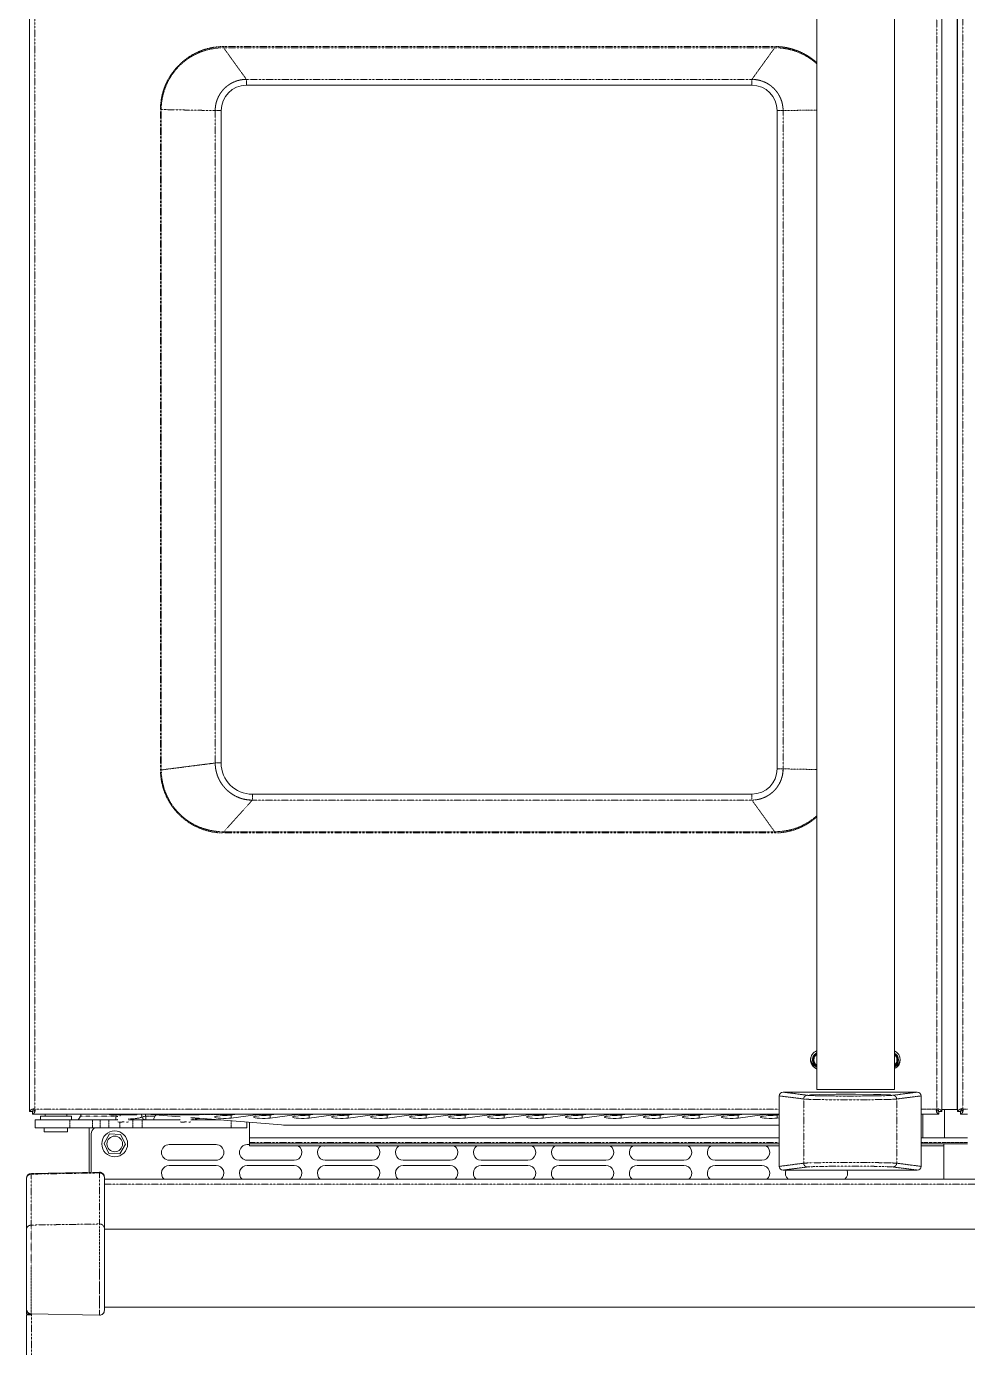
# Model space of a CAD drawing. Header units: millimetres. Extents: x 60499 to 556746, y 248297 to 497145.
# Drawn here: x 328105 to 340776, y 439149 to 456933 of the extents above; entities that cross this region are included whole.
import ezdxf

# ---------------------------------------------------------------- set-up
doc = ezdxf.new("R2010")
doc.units = ezdxf.units.MM
doc.linetypes.add('PHANTOM', pattern=[20, 10, -2, 2, -2, 2, -2])

msp = doc.modelspace()

# ---------------------------------------------------------------- linework, layer by layer
at = {"color": 7, "lineweight": 13, "ltscale": 0.03937}
for p, q in [((328148, 442329), (328148, 460409)), ((340430, 460409), (340430, 442329)), ((340637, 442354), (340637, 460410)), ((340641, 460410), (340641, 442329)), ((338744, 460050), (338744, 442623)), ((339793, 460050), (339793, 442623)), ((331067, 456140), (337872, 456140)), ((330727, 447018), (330727, 455800)), ((338212, 455800), (338212, 446939)), ((337872, 446599), (331147, 446599)), ((338241, 442537), (338241, 441588)), ((340099, 442588), (338292, 442588)), ((338744, 442623), (339793, 442623)), ((340149, 442537), (340149, 441588)), ((338241, 442289), (328188, 442289)), ((330320, 442245), (331541, 442147)), ((338241, 442143), (331646, 442143)), ((329665, 442108), (330861, 442108)), ((331107, 441971), (338241, 441971)), ((331107, 441891), (338241, 441891)), ((338241, 441864), (331107, 441864)), ((328106, 440736), (328106, 441422)), ((329088, 441509), (328171, 441493)), ((329156, 441438), (329156, 440751)), ((329156, 441416), (351832, 441416)), ((340099, 441538), (338292, 441538)), ((328106, 440736), (328106, 439667)), ((329156, 439651), (329156, 440751)), ((351832, 440745), (329156, 440745)), ((351832, 439695), (329156, 439695)), ((328105, 423046), (328105, 439591)), ((328171, 439601), (329088, 439585))]:
    msp.add_line(p, q, dxfattribs=at)
at = {"color": 7, "linetype": 'PHANTOM', "lineweight": 13, "ltscale": 0.03937}
for p, q in [((328217, 460381), (328217, 442357)), ((340361, 442357), (340361, 460381)), ((340710, 442358), (340710, 460381)), ((330761, 456663), (338178, 456663)), ((330761, 456645), (338178, 456645)), ((331067, 456220), (337872, 456220)), ((331067, 456219), (337872, 456219)), ((329910, 446925), (329910, 455814)), ((330647, 455800), (329920, 455814)), ((329920, 446925), (329920, 455814)), ((330647, 447018), (330647, 455800)), ((330647, 447018), (330647, 455800)), ((338291, 455800), (338291, 446939)), ((338292, 455800), (338292, 446939)), ((330647, 447018), (329920, 446925)), ((337872, 446519), (331147, 446519)), ((337872, 446519), (331147, 446519)), ((338178, 446093), (330763, 446093)), ((338178, 446076), (330763, 446076)), ((338569, 442495), (338569, 441631)), ((339821, 442495), (339821, 441631)), ((338241, 442357), (328217, 442357)), ((338241, 441911), (331107, 441911)), ((338241, 441864), (331107, 441864)), ((329088, 441500), (328171, 441484)), ((328171, 440798), (328171, 441484)), ((329088, 441500), (329088, 440813)), ((329156, 441347), (351832, 441347)), ((328171, 440798), (329088, 440813)), ((328174, 423046), (328174, 439591))]:
    msp.add_line(p, q, dxfattribs=at)
at = {"color": 7, "linetype": 'PHANTOM', "lineweight": 13, "ltscale": 0.000532796}
for p, q in [((330761, 456645), (330761, 456663)), ((338178, 456645), (338178, 456663))]:
    msp.add_line(p, q, dxfattribs=at)
at = {"color": 7, "linetype": 'PHANTOM', "lineweight": 13, "ltscale": 0.015596}
for p, q in [((331067, 456220), (330761, 456645)), ((337872, 456220), (338178, 456645)), ((337872, 446519), (338178, 446093))]:
    msp.add_line(p, q, dxfattribs=at)
at = {"color": 7, "linetype": 'PHANTOM', "lineweight": 13, "ltscale": 5.58688e-06}
for p, q in [((331067, 456219), (331067, 456220)), ((337872, 456219), (337872, 456220)), ((331147, 446519), (331147, 446519)), ((337872, 446519), (337872, 446519))]:
    msp.add_line(p, q, dxfattribs=at)
at = {"color": 7, "linetype": 'PHANTOM', "lineweight": 13, "ltscale": 0.002375}
for p, q in [((331067, 456140), (331067, 456219)), ((337872, 456140), (337872, 456219)), ((330727, 455800), (330647, 455800)), ((338212, 455800), (338291, 455800)), ((330727, 447018), (330647, 447018)), ((338212, 446939), (338291, 446939)), ((331147, 446599), (331147, 446519)), ((337872, 446599), (337872, 446519))]:
    msp.add_line(p, q, dxfattribs=at)
at = {"color": 7, "linetype": 'PHANTOM', "lineweight": 13, "ltscale": 0.013459}
for p, q in [((338292, 455800), (338744, 455808)), ((338292, 446939), (338744, 446930))]:
    msp.add_line(p, q, dxfattribs=at)
at = {"color": 7, "linetype": 'PHANTOM', "lineweight": 13, "ltscale": 3.36414e-06}
for p, q in [((330647, 455800), (330647, 455800)), ((338291, 455800), (338292, 455800)), ((330647, 447018), (330647, 447018)), ((338291, 446939), (338292, 446939))]:
    msp.add_line(p, q, dxfattribs=at)
at = {"color": 7, "linetype": 'PHANTOM', "lineweight": 13, "ltscale": 0.017059}
msp.add_line((331147, 446519), (330763, 446093), dxfattribs=at)
at = {"color": 7, "linetype": 'PHANTOM', "lineweight": 13, "ltscale": 0.000532766}
msp.add_line((330763, 446093), (330763, 446076), dxfattribs=at)
at = {"color": 7, "linetype": 'PHANTOM', "lineweight": 13, "ltscale": 0.000532736}
msp.add_line((338178, 446093), (338178, 446076), dxfattribs=at)
at = {"color": 7, "linetype": 'PHANTOM', "lineweight": 13, "ltscale": 0.009859}
for p, q in [((338241, 442537), (338569, 442495)), ((338241, 441588), (338569, 441631))]:
    msp.add_line(p, q, dxfattribs=at)
at = {"color": 7, "linetype": 'PHANTOM', "lineweight": 13, "ltscale": 0.009823}
for p, q in [((338292, 442588), (338619, 442545)), ((340099, 442588), (339771, 442545)), ((338292, 441538), (338619, 441580)), ((340099, 441538), (339771, 441580))]:
    msp.add_line(p, q, dxfattribs=at)
at = {"color": 7, "linetype": 'PHANTOM', "lineweight": 13, "ltscale": 0.00986}
for p, q in [((340149, 442537), (339821, 442495)), ((340149, 441588), (339821, 441631))]:
    msp.add_line(p, q, dxfattribs=at)
at = {"color": 7, "lineweight": 13, "ltscale": 0.0012}
for p, q in [((328188, 442329), (328148, 442329)), ((328188, 442289), (328188, 442329)), ((340390, 442289), (340390, 442329)), ((340390, 442329), (340430, 442329)), ((340682, 442329), (340641, 442329)), ((340682, 442289), (340682, 442329))]:
    msp.add_line(p, q, dxfattribs=at)
at = {"color": 7, "linetype": 'PHANTOM', "lineweight": 13, "ltscale": 0.000469058}
for p, q in [((328217, 442357), (328217, 442342)), ((340710, 442358), (340710, 442342))]:
    msp.add_line(p, q, dxfattribs=at)
at = {"color": 7, "lineweight": 13, "ltscale": 0.000728097}
for p, q in [((328356, 442289), (328356, 442264)), ((328650, 442289), (328650, 442264))]:
    msp.add_line(p, q, dxfattribs=at)
at = {"color": 7, "lineweight": 13, "ltscale": 0.011775}
msp.add_line((329224, 442289), (328828, 442289), dxfattribs=at)
at = {"color": 7, "lineweight": 13, "ltscale": 1.02126e-06}
msp.add_line((328828, 442289), (328828, 442289), dxfattribs=at)
at = {"color": 7, "lineweight": 13, "ltscale": 0.000810429}
msp.add_line((328842, 442289), (328833, 442263), dxfattribs=at)
at = {"color": 7, "lineweight": 13, "ltscale": 0.000211821}
for p, q in [((329224, 442289), (329224, 442281)), ((329591, 442289), (329591, 442281)), ((330064, 442289), (330064, 442281)), ((330431, 442289), (330431, 442281))]:
    msp.add_line(p, q, dxfattribs=at)
at = {"color": 7, "lineweight": 13, "ltscale": 0.005425}
msp.add_line((329773, 442289), (329591, 442289), dxfattribs=at)
at = {"color": 7, "lineweight": 13, "ltscale": 0.000194175}
msp.add_line((329773, 442289), (329780, 442288), dxfattribs=at)
at = {"color": 7, "lineweight": 13, "ltscale": 0.0118}
msp.add_line((329780, 442288), (330175, 442257), dxfattribs=at)
at = {"color": 7, "linetype": 'PHANTOM', "lineweight": 13, "ltscale": 0.008456}
msp.add_line((330064, 442288), (329780, 442288), dxfattribs=at)
at = {"color": 7, "linetype": 'PHANTOM', "lineweight": 13, "ltscale": 0.01246}
msp.add_line((330849, 442288), (330431, 442288), dxfattribs=at)
at = {"color": 7, "lineweight": 13, "ltscale": 0.005154}
for p, q in [((330678, 442264), (330849, 442288)), ((331374, 442288), (331203, 442264)), ((331899, 442288), (331728, 442264)), ((332424, 442288), (332252, 442264)), ((332949, 442288), (332777, 442264)), ((333474, 442288), (333302, 442264)), ((333999, 442288), (333827, 442264)), ((334524, 442288), (334352, 442264)), ((335048, 442288), (334877, 442264)), ((335573, 442288), (335402, 442264)), ((336098, 442288), (335927, 442264)), ((336623, 442288), (336452, 442264)), ((337148, 442288), (336976, 442264)), ((337673, 442288), (337501, 442264)), ((338198, 442288), (338026, 442264))]:
    msp.add_line(p, q, dxfattribs=at)
at = {"color": 7, "lineweight": 13, "ltscale": 0.002162}
for p, q in [((330935, 442289), (330863, 442279)), ((331388, 442279), (331460, 442289)), ((331913, 442279), (331985, 442289)), ((332438, 442279), (332510, 442289)), ((332963, 442279), (333035, 442289)), ((333488, 442279), (333559, 442289)), ((334012, 442279), (334084, 442289)), ((334537, 442279), (334609, 442289)), ((335062, 442279), (335134, 442289)), ((335587, 442279), (335659, 442289)), ((336112, 442279), (336184, 442289)), ((336637, 442279), (336709, 442289)), ((337162, 442279), (337234, 442289)), ((337687, 442279), (337759, 442289))]:
    msp.add_line(p, q, dxfattribs=at)
at = {"color": 7, "lineweight": 13, "ltscale": 0.010723}
for p, q in [((331220, 442288), (330863, 442239)), ((331388, 442239), (331745, 442288)), ((331913, 442239), (332270, 442288)), ((332438, 442239), (332795, 442288)), ((332963, 442239), (333319, 442288)), ((333488, 442239), (333844, 442288)), ((334012, 442239), (334369, 442288)), ((334537, 442239), (334894, 442288)), ((335062, 442239), (335419, 442288)), ((335587, 442239), (335944, 442288)), ((336112, 442239), (336469, 442288)), ((336637, 442239), (336994, 442288)), ((337162, 442239), (337519, 442288)), ((337687, 442239), (338043, 442288))]:
    msp.add_line(p, q, dxfattribs=at)
at = {"color": 7, "linetype": 'PHANTOM', "lineweight": 13, "ltscale": 0.004594}
for p, q in [((331374, 442288), (331220, 442288)), ((331899, 442288), (331745, 442288)), ((332424, 442288), (332270, 442288)), ((332949, 442288), (332795, 442288)), ((333474, 442288), (333319, 442288)), ((333999, 442288), (333844, 442288)), ((334524, 442288), (334369, 442288)), ((335048, 442288), (334894, 442288)), ((335573, 442288), (335419, 442288)), ((336098, 442288), (335944, 442288)), ((336623, 442288), (336469, 442288)), ((337148, 442288), (336994, 442288)), ((337673, 442288), (337519, 442288)), ((338198, 442288), (338043, 442288))]:
    msp.add_line(p, q, dxfattribs=at)
at = {"color": 7, "linetype": 'PHANTOM', "lineweight": 13, "ltscale": 0.006302}
msp.add_line((340361, 442357), (340149, 442357), dxfattribs=at)
at = {"color": 7, "lineweight": 13, "ltscale": 0.007152}
msp.add_line((340390, 442289), (340149, 442289), dxfattribs=at)
at = {"color": 7, "lineweight": 13, "ltscale": 0.00945}
msp.add_line((340173, 441971), (340173, 442289), dxfattribs=at)
at = {"color": 7, "linetype": 'PHANTOM', "lineweight": 13, "ltscale": 0.000469088}
msp.add_line((340361, 442357), (340361, 442342), dxfattribs=at)
at = {"color": 7, "lineweight": 13, "ltscale": 0.006168}
msp.add_line((340637, 442354), (340430, 442354), dxfattribs=at)
at = {"color": 7, "lineweight": 13, "ltscale": 0.011388}
msp.add_line((340467, 441971), (340467, 442354), dxfattribs=at)
at = {"color": 7, "lineweight": 13, "ltscale": 0.000124984}
msp.add_line((340637, 442354), (340641, 442354), dxfattribs=at)
at = {"color": 7, "lineweight": 13, "ltscale": 0.002793}
msp.add_line((340682, 442289), (340776, 442289), dxfattribs=at)
at = {"color": 7, "linetype": 'PHANTOM', "lineweight": 13, "ltscale": 0.001943}
msp.add_line((340710, 442358), (340776, 442358), dxfattribs=at)
at = {"color": 7, "lineweight": 13, "ltscale": 0.013875}
for p, q in [((328690, 442213), (328224, 442213)), ((328690, 442108), (328224, 442108))]:
    msp.add_line(p, q, dxfattribs=at)
at = {"color": 7, "lineweight": 13, "ltscale": 0.003125}
msp.add_line((328224, 442108), (328224, 442213), dxfattribs=at)
at = {"color": 7, "lineweight": 13, "ltscale": 0.00625}
for p, q in [((328503, 442264), (328293, 442264)), ((328713, 442264), (328503, 442264)), ((331071, 442108), (330861, 442108))]:
    msp.add_line(p, q, dxfattribs=at)
at = {"color": 7, "lineweight": 13, "ltscale": 0.001525}
for p, q in [((328293, 442213), (328293, 442264)), ((328713, 442213), (328713, 442264))]:
    msp.add_line(p, q, dxfattribs=at)
at = {"color": 7, "lineweight": 13, "ltscale": 0.004375}
for p, q in [((328356, 442264), (328503, 442264)), ((328503, 442264), (328650, 442264))]:
    msp.add_line(p, q, dxfattribs=at)
at = {"color": 7, "lineweight": 13, "ltscale": 0.009049}
for p, q in [((328690, 442213), (328994, 442213)), ((328690, 442108), (328994, 442108))]:
    msp.add_line(p, q, dxfattribs=at)
at = {"color": 7, "linetype": 'PHANTOM', "lineweight": 13, "ltscale": 0.003125}
for p, q in [((328690, 442213), (328690, 442108)), ((328994, 442213), (328994, 442108)), ((329100, 442213), (329100, 442108)), ((329217, 442213), (329217, 442108)), ((329536, 442213), (329536, 442108)), ((329665, 442213), (329665, 442108))]:
    msp.add_line(p, q, dxfattribs=at)
at = {"color": 7, "linetype": 'PHANTOM', "lineweight": 13, "ltscale": 0.01423}
msp.add_line((328833, 442263), (329311, 442263), dxfattribs=at)
at = {"color": 7, "lineweight": 13, "ltscale": 0.003162}
for p, q in [((329100, 442213), (328994, 442213)), ((329100, 442108), (328994, 442108))]:
    msp.add_line(p, q, dxfattribs=at)
at = {"color": 7, "lineweight": 13, "ltscale": 0.003466}
for p, q in [((329100, 442213), (329217, 442213)), ((329100, 442108), (329217, 442108))]:
    msp.add_line(p, q, dxfattribs=at)
at = {"color": 7, "lineweight": 13, "ltscale": 0.003514}
msp.add_line((329335, 442213), (329217, 442213), dxfattribs=at)
at = {"color": 7, "lineweight": 13, "ltscale": 0.005462}
for p, q in [((329407, 442281), (329224, 442281)), ((329591, 442281), (329407, 442281)), ((330431, 442281), (330247, 442281))]:
    msp.add_line(p, q, dxfattribs=at)
at = {"color": 7, "linetype": 'PHANTOM', "lineweight": 13, "ltscale": 0.0015}
for p, q in [((329311, 442263), (329311, 442213)), ((329712, 442213), (329712, 442263))]:
    msp.add_line(p, q, dxfattribs=at)
at = {"color": 7, "lineweight": 13, "ltscale": 0.000960853}
for p, q in [((329394, 442184), (329361, 442184)), ((330233, 442184), (330201, 442184))]:
    msp.add_line(p, q, dxfattribs=at)
at = {"color": 7, "linetype": 'PHANTOM', "lineweight": 13, "ltscale": 0.002263}
msp.add_line((329363, 442184), (329363, 442108), dxfattribs=at)
at = {"color": 7, "lineweight": 13, "ltscale": 0.000412627}
for p, q in [((329394, 442188), (329407, 442188)), ((330261, 442188), (330247, 442188))]:
    msp.add_line(p, q, dxfattribs=at)
at = {"color": 7, "lineweight": 13, "ltscale": 0.000412626}
for p, q in [((329407, 442188), (329394, 442188)), ((329421, 442188), (329407, 442188))]:
    msp.add_line(p, q, dxfattribs=at)
at = {"color": 7, "lineweight": 13, "ltscale": 0.000142375}
for p, q in [((329394, 442184), (329394, 442188)), ((330233, 442184), (330233, 442188))]:
    msp.add_line(p, q, dxfattribs=at)
at = {"color": 7, "lineweight": 13, "ltscale": 0.001678}
msp.add_line((329480, 442213), (329536, 442213), dxfattribs=at)
at = {"color": 7, "lineweight": 13, "ltscale": 0.003832}
for p, q in [((329665, 442213), (329536, 442213)), ((329665, 442108), (329536, 442108))]:
    msp.add_line(p, q, dxfattribs=at)
at = {"color": 7, "lineweight": 13, "ltscale": 0.015178}
msp.add_line((329665, 442213), (330175, 442213), dxfattribs=at)
at = {"color": 7, "linetype": 'PHANTOM', "lineweight": 13, "ltscale": 0.003718}
msp.add_line((329712, 442263), (329837, 442263), dxfattribs=at)
at = {"color": 7, "lineweight": 13, "ltscale": 0.005463}
msp.add_line((330247, 442281), (330064, 442281), dxfattribs=at)
at = {"color": 7, "lineweight": 13, "ltscale": 0.000412657}
msp.add_line((330247, 442188), (330233, 442188), dxfattribs=at)
at = {"color": 7, "lineweight": 13, "ltscale": 0.000412656}
msp.add_line((330233, 442188), (330247, 442188), dxfattribs=at)
at = {"color": 7, "lineweight": 13, "ltscale": 0.01198}
msp.add_line((330320, 442213), (330722, 442213), dxfattribs=at)
at = {"color": 7, "linetype": 'PHANTOM', "lineweight": 13, "ltscale": 0.000406881}
msp.add_line((330552, 442213), (330552, 442226), dxfattribs=at)
at = {"color": 7, "linetype": 'PHANTOM', "lineweight": 13, "ltscale": 0.002793}
msp.add_line((330861, 442201), (330861, 442108), dxfattribs=at)
at = {"color": 7, "linetype": 'PHANTOM', "lineweight": 13, "ltscale": 0.001188}
for p, q in [((330863, 442239), (330863, 442279)), ((331388, 442239), (331388, 442279)), ((331913, 442239), (331913, 442279)), ((332438, 442239), (332438, 442279)), ((332963, 442239), (332963, 442279)), ((333488, 442239), (333488, 442279)), ((334012, 442239), (334012, 442279)), ((334537, 442239), (334537, 442279)), ((335062, 442239), (335062, 442279)), ((335587, 442239), (335587, 442279)), ((336112, 442239), (336112, 442279)), ((336637, 442239), (336637, 442279)), ((337162, 442239), (337162, 442279)), ((337687, 442239), (337687, 442279)), ((338212, 442239), (338212, 442279))]:
    msp.add_line(p, q, dxfattribs=at)
at = {"color": 7, "lineweight": 13, "ltscale": 0.00229}
msp.add_line((331071, 442185), (331071, 442108), dxfattribs=at)
at = {"color": 7, "lineweight": 13, "ltscale": 0.006266}
msp.add_line((331107, 442182), (331107, 441971), dxfattribs=at)
at = {"color": 7, "lineweight": 13, "ltscale": 0.000883775}
for p, q in [((338212, 442279), (338241, 442283)), ((338212, 442239), (338241, 442243))]:
    msp.add_line(p, q, dxfattribs=at)
at = {"color": 7, "lineweight": 13, "ltscale": 0.0016}
for p, q in [((328345, 442054), (328345, 442108)), ((328660, 442054), (328660, 442108))]:
    msp.add_line(p, q, dxfattribs=at)
at = {"color": 7, "lineweight": 13, "ltscale": 0.004688}
msp.add_line((328503, 442054), (328345, 442054), dxfattribs=at)
at = {"color": 7, "lineweight": 13, "ltscale": 0.004687}
msp.add_line((328660, 442054), (328503, 442054), dxfattribs=at)
at = {"color": 7, "lineweight": 13, "ltscale": 0.017892}
msp.add_line((328952, 441507), (328952, 442108), dxfattribs=at)
at = {"color": 7, "lineweight": 13, "ltscale": 0.015409}
msp.add_line((328979, 441507), (328979, 442025), dxfattribs=at)
at = {"color": 7, "linetype": 'PHANTOM', "lineweight": 13, "ltscale": 0.000132794}
msp.add_line((329015, 442103), (329015, 442108), dxfattribs=at)
at = {"color": 7, "lineweight": 13, "ltscale": 0.004405}
for p, q in [((329225, 442025), (329152, 441896)), ((329373, 442019), (329225, 442025)), ((329437, 441886), (329373, 442019)), ((329152, 441896), (329216, 441763)), ((329216, 441763), (329364, 441758)), ((329364, 441758), (329437, 441886))]:
    msp.add_line(p, q, dxfattribs=at)
at = {"color": 7, "lineweight": 13, "ltscale": 0.004336}
msp.add_line((329363, 442108), (329217, 442108), dxfattribs=at)
at = {"color": 7, "lineweight": 13, "ltscale": 0.005168}
msp.add_line((329363, 442108), (329536, 442108), dxfattribs=at)
at = {"color": 7, "lineweight": 13, "ltscale": 0.001797}
msp.add_line((331107, 441911), (331107, 441971), dxfattribs=at)
at = {"color": 7, "lineweight": 13, "ltscale": 0.018637}
for p, q in [((340149, 441971), (340776, 441971)), ((340149, 441891), (340776, 441891))]:
    msp.add_line(p, q, dxfattribs=at)
at = {"color": 7, "lineweight": 13, "ltscale": 0.01875}
for p, q in [((330028, 441881), (330658, 441881)), ((330028, 441671), (330658, 441671)), ((330028, 441601), (330658, 441601)), ((331078, 441671), (331708, 441671)), ((331078, 441601), (331708, 441601)), ((332128, 441671), (332758, 441671)), ((332128, 441601), (332758, 441601)), ((333178, 441671), (333808, 441671)), ((333178, 441601), (333808, 441601)), ((334227, 441671), (334857, 441671)), ((334227, 441601), (334857, 441601)), ((335277, 441671), (335907, 441671)), ((335277, 441601), (335907, 441601)), ((336327, 441671), (336957, 441671)), ((336327, 441601), (336957, 441601)), ((337377, 441671), (338007, 441671)), ((337377, 441601), (338007, 441601))]:
    msp.add_line(p, q, dxfattribs=at)
at = {"color": 7, "lineweight": 13, "ltscale": 0.000871884}
msp.add_line((331078, 441881), (331107, 441881), dxfattribs=at)
at = {"color": 7, "lineweight": 13, "ltscale": 0.000602482}
msp.add_line((331107, 441911), (331107, 441891), dxfattribs=at)
at = {"color": 7, "lineweight": 13, "ltscale": 0.000790573}
msp.add_line((331107, 441891), (331107, 441864), dxfattribs=at)
at = {"color": 7, "lineweight": 13, "ltscale": 6.36784e-06}
msp.add_line((331107, 441864), (331107, 441864), dxfattribs=at)
at = {"color": 7, "lineweight": 13, "ltscale": 6.09371e-05}
for p, q in [((332114, 441864), (332114, 441862)), ((332114, 441862), (332115, 441864))]:
    msp.add_line(p, q, dxfattribs=at)
at = {"color": 7, "linetype": 'PHANTOM', "lineweight": 13, "ltscale": 0.018637}
msp.add_line((340776, 441911), (340149, 441911), dxfattribs=at)
at = {"color": 7, "linetype": 'PHANTOM', "lineweight": 13, "ltscale": 0.009152}
msp.add_line((340457, 441864), (340149, 441864), dxfattribs=at)
at = {"color": 7, "lineweight": 13, "ltscale": 0.009152}
msp.add_line((340457, 441864), (340149, 441864), dxfattribs=at)
at = {"color": 7, "lineweight": 13, "ltscale": 0.014132}
msp.add_line((340457, 441891), (340457, 441416), dxfattribs=at)
at = {"color": 7, "lineweight": 13, "ltscale": 0.000134506}
msp.add_line((328106, 441422), (328106, 441427), dxfattribs=at)
at = {"color": 7, "linetype": 'PHANTOM', "lineweight": 13, "ltscale": 0.000265647}
msp.add_line((328171, 441484), (328171, 441493), dxfattribs=at)
at = {"color": 7, "linetype": 'PHANTOM', "lineweight": 13, "ltscale": 0.000265617}
msp.add_line((329088, 441509), (329088, 441500), dxfattribs=at)
at = {"color": 7, "lineweight": 13, "ltscale": 0.000134476}
msp.add_line((329156, 441443), (329156, 441438), dxfattribs=at)
at = {"color": 7, "linetype": 'PHANTOM', "lineweight": 13, "ltscale": 0.017206}
msp.add_line((328171, 440798), (328171, 440220), dxfattribs=at)
at = {"color": 7, "linetype": 'PHANTOM', "lineweight": 13, "ltscale": 0.017651}
msp.add_line((329088, 440220), (329088, 440813), dxfattribs=at)
at = {"color": 7, "linetype": 'PHANTOM', "lineweight": 13, "ltscale": 0.01843}
msp.add_line((328171, 440220), (328171, 439601), dxfattribs=at)
at = {"color": 7, "linetype": 'PHANTOM', "lineweight": 13, "ltscale": 0.018907}
msp.add_line((329088, 439585), (329088, 440220), dxfattribs=at)
at = {"color": 7, "lineweight": 13, "ltscale": 0.001973}
msp.add_line((328106, 439601), (328106, 439667), dxfattribs=at)
at = {"color": 7, "lineweight": 13, "ltscale": 0.00205}
msp.add_line((328174, 439591), (328105, 439591), dxfattribs=at)
at = {"color": 7, "lineweight": 13, "ltscale": 0.00194}
msp.add_line((328106, 439601), (328171, 439601), dxfattribs=at)
at = {"color": 7, "lineweight": 13, "ltscale": 0.000303494}
msp.add_line((328156, 439601), (328156, 439591), dxfattribs=at)
at = {"color": 7, "lineweight": 13, "ltscale": 0.000301782}
msp.add_line((328174, 439591), (328174, 439601), dxfattribs=at)
at = {"color": 7, "linetype": 'PHANTOM', "lineweight": 13, "ltscale": 0.03937}
for points in [[(329910, 455814), (329910, 455843), (329913, 455890), (329921, 455952), (329933, 456013), (329950, 456072), (329971, 456131), (329996, 456187), (330026, 456242), (330059, 456294), (330096, 456344), (330137, 456391), (330181, 456435), (330228, 456476), (330278, 456513), (330330, 456546), (330385, 456576), (330442, 456601), (330496, 456621), (330552, 456637), (330609, 456649), (330667, 456658), (330726, 456662), (330761, 456663)], [(329920, 455814), (329922, 455868), (329927, 455922), (329936, 455976), (329948, 456028), (329967, 456088), (329989, 456145), (330016, 456201), (330047, 456255), (330082, 456306), (330120, 456355), (330162, 456400), (330207, 456442), (330255, 456481), (330306, 456516), (330360, 456547), (330415, 456574), (330473, 456597), (330532, 456616), (330584, 456628), (330638, 456637), (330691, 456643), (330726, 456645), (330761, 456645)], [(338744, 456448), (338702, 456483), (338659, 456514), (338614, 456543), (338567, 456569), (338511, 456595), (338453, 456617), (338393, 456635), (338332, 456649), (338271, 456658), (338212, 456662), (338178, 456663)], [(338744, 456432), (338696, 456472), (338645, 456508), (338592, 456540), (338537, 456568), (338480, 456592), (338421, 456612), (338361, 456627), (338300, 456638), (338239, 456644), (338178, 456645)], [(329910, 446925), (329912, 446861), (329919, 446796), (329932, 446733), (329949, 446671), (329970, 446610), (329997, 446551), (330028, 446494), (330063, 446439), (330102, 446388), (330144, 446339), (330191, 446294), (330241, 446253), (330293, 446215), (330349, 446182), (330407, 446153), (330467, 446128), (330528, 446108), (330591, 446093), (330630, 446086), (330668, 446081), (330727, 446076), (330763, 446076)], [(329920, 446925), (329923, 446863), (329929, 446802), (329941, 446741), (329957, 446681), (329977, 446622), (330002, 446566), (330030, 446511), (330063, 446458), (330100, 446408), (330140, 446361), (330183, 446317), (330230, 446276), (330280, 446239), (330332, 446206), (330379, 446180), (330429, 446158), (330479, 446139), (330531, 446123), (330583, 446110), (330636, 446101), (330690, 446095), (330726, 446094), (330763, 446093)], [(338178, 446093), (338239, 446095), (338301, 446101), (338362, 446112), (338422, 446127), (338481, 446146), (338538, 446170), (338593, 446199), (338646, 446231), (338696, 446267), (338744, 446306)], [(338178, 446076), (338240, 446078), (338302, 446085), (338363, 446096), (338423, 446112), (338482, 446132), (338539, 446156), (338594, 446184), (338646, 446215), (338696, 446251), (338744, 446290)], [(339821, 442495), (339788, 442492), (339733, 442490), (339661, 442488), (339443, 442485), (339197, 442484), (338947, 442485), (338728, 442488), (338657, 442490), (338602, 442492), (338569, 442495)], [(339771, 442545), (339753, 442543), (339684, 442540), (339579, 442538), (339444, 442536), (339131, 442534), (338837, 442537), (338725, 442540), (338648, 442543), (338619, 442545)], [(329661, 442254), (329646, 442246), (329621, 442239), (329587, 442233), (329551, 442229), (329510, 442228), (329480, 442229)], [(329712, 442263), (329672, 442255), (329661, 442254)], [(329712, 442213), (329698, 442215), (329685, 442220), (329675, 442229), (329666, 442241), (329661, 442254)], [(330443, 442235), (330418, 442232), (330389, 442229), (330354, 442228), (330320, 442229)], [(339821, 441631), (339788, 441633), (339733, 441635), (339661, 441637), (339443, 441640), (339197, 441641), (338922, 441640), (338796, 441638), (338688, 441636), (338595, 441633), (338569, 441631)], [(339771, 441580), (339751, 441582), (339675, 441585), (339566, 441588), (339430, 441590), (339115, 441591), (338824, 441588), (338687, 441584), (338643, 441582), (338619, 441580)]]:
    msp.add_lwpolyline(points, dxfattribs=at)
at = {"color": 7, "lineweight": 13, "ltscale": 0.03937}
for points in [[(339746, 442547), (339746, 442547), (339746, 442547), (339746, 442548), (339745, 442548), (339739, 442549), (339726, 442550), (339683, 442553), (339609, 442555), (339510, 442557), (339266, 442559), (339005, 442558), (338788, 442555), (338692, 442552), (338663, 442550), (338647, 442548), (338645, 442548), (338645, 442547), (338645, 442547), (338645, 442547)], [(338645, 442547), (338645, 442547), (338645, 442547), (338645, 442547), (338645, 442547), (338652, 442545), (338664, 442544), (338707, 442542), (338782, 442539), (338880, 442537), (339125, 442535), (339385, 442536), (339603, 442539), (339699, 442542), (339728, 442544), (339744, 442546), (339745, 442547), (339746, 442547), (339746, 442547), (339746, 442547)], [(328201, 442364), (328195, 442364), (328183, 442360), (328168, 442351), (328161, 442345), (328150, 442333), (328148, 442329)], [(328207, 442363), (328204, 442361), (328198, 442353), (328191, 442340), (328188, 442329)], [(328222, 442348), (328219, 442344), (328208, 442336), (328195, 442331), (328188, 442329)], [(328223, 442342), (328223, 442336), (328219, 442324), (328210, 442309), (328204, 442301), (328192, 442291), (328188, 442289)], [(340354, 442342), (340355, 442336), (340359, 442324), (340368, 442309), (340374, 442301), (340386, 442291), (340390, 442289)], [(340355, 442348), (340359, 442344), (340370, 442336), (340383, 442331), (340390, 442329)], [(340371, 442363), (340374, 442361), (340380, 442353), (340386, 442340), (340390, 442329)], [(340377, 442364), (340383, 442364), (340395, 442360), (340409, 442351), (340417, 442345), (340428, 442333), (340430, 442329)], [(340694, 442365), (340688, 442364), (340677, 442360), (340662, 442351), (340654, 442345), (340644, 442333), (340641, 442329)], [(340701, 442364), (340697, 442361), (340692, 442354), (340685, 442340), (340682, 442329)], [(340716, 442348), (340713, 442344), (340702, 442337), (340689, 442331), (340682, 442329)], [(340717, 442342), (340716, 442336), (340713, 442324), (340704, 442310), (340698, 442302), (340685, 442291), (340682, 442289)], [(328833, 442263), (328821, 442243), (328816, 442234), (328807, 442222), (328800, 442216), (328793, 442213), (328789, 442213)]]:
    msp.add_lwpolyline(points, dxfattribs=at)
for radius in [174, 105]:
    msp.add_circle((329294, 441891), radius, dxfattribs=at)
at = {"color": 7, "linetype": 'PHANTOM', "lineweight": 13, "ltscale": 0.03937}
for centre, radius, start, end in [((331067, 455800), 420, 90.0187, 179.9948), ((331067, 455800), 420, 90.0067, 179.9975), ((337871, 455800), 420, 0.0052, 89.9813), ((337872, 455800), 420, 359.9997, 89.9958), ((331147, 447018), 500, 180.0021, 269.9922), ((331147, 447019), 500, 180.0065, 269.9811), ((337872, 446939), 420, 270.004, 360), ((337871, 446939), 420, 270.0186, 359.9949), ((329297, 442181), 372, 11.2832, 16.8185), ((329338, 442178), 384, 12.7779, 16.7118), ((329687, 442178), 386, 164.3821, 167.2138), ((329550, 443372), 1134, 257.8138, 259.0612), ((329311, 442264), 51.1, 270.0654, 298.3005), ((329723, 442182), 368, 164.325, 166.558), ((330151, 442264), 51.1, 270.0654, 298.3005), ((330552, 442264), 51.7, 222.5619, 269.777)]:
    msp.add_arc(centre, radius, start, end, dxfattribs=at)
at = {"color": 7, "lineweight": 13, "ltscale": 0.03937}
for centre, radius, start, end in [((331067, 455800), 340, 90.0064, 179.9987), ((337872, 455800), 340, 0.0047, 89.9898), ((331147, 447018), 420, 180.0019, 269.9928), ((337872, 446939), 340, 270.0098, 359.995), ((338793, 443023), 131, 112.1003, 247.8997), ((338793, 443023), 131, 151.3521, 247.8997), ((338793, 443044), 131, 184.4112, 247.8996), ((338793, 443023), 105, 118.0099, 231.2994), ((338800, 443023), 110, 131.7026, 180.0083), ((338800, 443023), 110, 179.9896, 228.2975), ((338802, 443023), 106, 123.3779, 179.8798), ((338801, 443023), 105, 180.0048, 200.1915), ((338799, 443023), 97.1, 124.9237, 180.0131), ((338799, 443023), 97, 179.9763, 235.0879), ((338793, 443023), 86.3, 124.8336, 235.1664), ((338793, 443023), 105, 118.004, 128.7015), ((338793, 443023), 105, 120.2358, 128.6979), ((339739, 443023), 131, 294.3451, 65.6549), ((339739, 443023), 105, 300.9493, 59.0425), ((339739, 443023), 105, 300.9556, 59.0375), ((339745, 443023), 97, 299.5869, 60.402), ((339749, 443023), 86.7, 0.189, 59.5415), ((339739, 443023), 89.2, 32.4659, 52.5658), ((339739, 443023), 86.3, 308.7453, 51.2547), ((339739, 443044), 131, 294.345, 355.5876), ((339749, 443024), 86.7, 300.4622, 359.8105), ((339744, 443023), 84.4, 325.9629, 34.0378), ((338802, 443024), 107, 200.2525, 236.5294), ((338793, 443023), 105, 231.2985, 241.996), ((339739, 443024), 89.3, 307.4411, 327.5248), ((339739, 443023), 131, 294.3451, 331.3521), ((328201, 442343), 21.4, 43.3201, 90.5957), ((328202, 442342), 21.4, 359.4043, 46.68), ((330855, 442229), 60, 90.0096, 95.5172), ((331226, 442229), 60, 90.0096, 95.5172), ((331380, 442229), 60, 90.0096, 95.5172), ((331751, 442229), 60, 90.0096, 95.5172), ((331905, 442229), 60, 90.0096, 95.5172), ((332275, 442229), 60, 90.0096, 95.5172), ((332430, 442229), 60, 90.0096, 95.5172), ((332800, 442229), 60, 90.0096, 95.5172), ((332955, 442229), 60, 90.0096, 95.5172), ((333325, 442229), 60, 90.0096, 95.5172), ((333480, 442229), 60, 90.0096, 95.5172), ((333850, 442229), 60, 90.0096, 95.5172), ((334004, 442229), 60, 90.0096, 95.5172), ((334375, 442229), 60, 90.0096, 95.5172), ((334529, 442229), 60, 90.0096, 95.5172), ((334900, 442229), 60, 90.0096, 95.5172), ((335054, 442229), 60, 90.0096, 95.5172), ((335425, 442229), 60, 90.0096, 95.5172), ((335579, 442229), 60, 90.0096, 95.5172), ((335950, 442229), 60, 90.0096, 95.5172), ((336104, 442229), 60, 90.0096, 95.5172), ((336474, 442229), 60, 90.0096, 95.5172), ((336629, 442229), 60, 90.0096, 95.5172), ((336999, 442229), 60, 90.0096, 95.5172), ((337154, 442229), 60, 90.0096, 95.5172), ((337524, 442229), 60, 90.0096, 95.5172), ((337679, 442229), 60, 90.0096, 95.5172), ((338049, 442229), 60, 90.0096, 95.5172), ((338203, 442229), 60, 90.0096, 95.5172), ((340376, 442342), 21.4, 133.32, 180.5957), ((340377, 442343), 21.4, 89.4043, 136.68), ((340695, 442343), 21.4, 43.3201, 90.5957), ((340696, 442342), 21.4, 359.4043, 46.68), ((329379, 442355), 173, 255.2532, 264.1264), ((329379, 442355), 173, 255.2533, 264.1263), ((329436, 442355), 173, 275.8737, 284.7467), ((329924, 442204), 105, 132.0311, 175.5134), ((330219, 442355), 173, 255.2532, 264.1264), ((330219, 442355), 173, 255.2533, 264.1263), ((330276, 442355), 173, 275.8737, 284.7467), ((329084, 442025), 105, 127.793, 180), ((330028, 441776), 105, 90, 270), ((330658, 441776), 105, 270, 90), ((331078, 441776), 105, 90, 270), ((331708, 441776), 105, 270, 56.6604), ((332128, 441776), 105, 123.3396, 270), ((332114, 442036), 174, 261.2157, 278.7843), ((332758, 441776), 105, 270, 56.6604), ((333178, 441776), 105, 123.3396, 270), ((333808, 441776), 105, 270, 56.6604), ((334227, 441776), 105, 123.3396, 270), ((334857, 441776), 105, 270, 56.6604), ((335277, 441776), 105, 123.3396, 270), ((335907, 441776), 105, 270, 56.6604), ((336327, 441776), 105, 123.3396, 270), ((336957, 441776), 105, 270, 56.6604), ((337377, 441776), 105, 123.3396, 270), ((338007, 441776), 105, 270, 56.6604), ((330028, 441496), 105, 90, 230.1692), ((330658, 441496), 105, 309.8308, 90), ((331078, 441496), 105, 90, 230.1692), ((331708, 441496), 105, 309.8308, 90), ((332128, 441496), 105, 90, 230.1692), ((332758, 441496), 105, 309.8308, 90), ((333178, 441496), 105, 90, 230.1692), ((333808, 441496), 105, 309.8308, 90), ((334227, 441496), 105, 90, 230.1692), ((334857, 441496), 105, 309.8308, 90), ((335277, 441496), 105, 90, 230.1692), ((335907, 441496), 105, 309.8308, 90), ((336327, 441496), 105, 90, 230.1692), ((336957, 441496), 105, 309.8308, 90), ((337377, 441496), 105, 90, 230.1692), ((338007, 441496), 105, 309.8308, 90), ((328172, 441427), 66.3, 91, 180), ((329089, 441443), 66.3, 360, 91), ((338427, 441496), 105, 156.8171, 230.1692), ((339056, 441496), 105, 309.8308, 23.1829), ((328172, 439667), 66.3, 180, 269), ((329089, 439651), 66.3, 269, 360)]:
    msp.add_arc(centre, radius, start, end, dxfattribs=at)
for centre, major_axis, ratio, start_param, end_param in [((338292, 442537), (50.7, -6.6), 0.985958, 1.701806, 3.268989), ((340098, 442537), (-50.7, -6.6), 0.985958, 3.014197, 4.58138), ((330770, 442252), (131, 0), 0.139173, 2.356194, 3.141593), ((330770, 442252), (131, 0), 0.139173, 3.141593, 5.497787), ((330770, 442291), (131, 0), 0.139173, 4.506847, 5.497787), ((331295, 442252), (131, 0), 0.139173, 2.356194, 3.141593), ((331295, 442252), (131, 0), 0.139173, 3.141593, 5.497787), ((331295, 442291), (131, 0), 0.139173, 4.506847, 5.497787), ((331646, 442172), (210, 0), 0.139173, 4.18879, 4.712389), ((331820, 442252), (131, 0), 0.139173, 2.356194, 3.141593), ((331820, 442252), (131, 0), 0.139173, 3.141593, 5.497787), ((331820, 442291), (131, 0), 0.139173, 4.506847, 5.497787), ((332345, 442252), (131, 0), 0.139173, 2.356194, 3.141593), ((332345, 442252), (131, 0), 0.139173, 3.141593, 5.497787), ((332345, 442291), (131, 0), 0.139173, 4.506847, 5.497787), ((332870, 442252), (131, 0), 0.139173, 2.356194, 3.141593), ((332870, 442252), (131, 0), 0.139173, 3.141593, 5.497787), ((332870, 442291), (131, 0), 0.139173, 4.506847, 5.497787), ((333395, 442252), (131, 0), 0.139173, 2.356194, 3.141593), ((333395, 442252), (131, 0), 0.139173, 3.141593, 5.497787), ((333395, 442291), (131, 0), 0.139173, 4.506847, 5.497787), ((333920, 442252), (131, 0), 0.139173, 2.356194, 3.141593), ((333920, 442252), (131, 0), 0.139173, 3.141593, 5.497787), ((333920, 442291), (131, 0), 0.139173, 4.506847, 5.497787), ((334445, 442252), (131, 0), 0.139173, 2.356194, 3.141593), ((334445, 442252), (131, 0), 0.139173, 3.141593, 5.497787), ((334445, 442291), (131, 0), 0.139173, 4.506847, 5.497787), ((334970, 442252), (131, 0), 0.139173, 2.356194, 3.141593), ((334970, 442252), (131, 0), 0.139173, 3.141593, 5.497787), ((334970, 442291), (131, 0), 0.139173, 4.506847, 5.497787), ((335494, 442252), (131, 0), 0.139173, 2.356194, 3.141593), ((335494, 442252), (131, 0), 0.139173, 3.141593, 5.497787), ((335494, 442291), (131, 0), 0.139173, 4.506847, 5.497787), ((336019, 442252), (131, 0), 0.139173, 2.356194, 3.141593), ((336019, 442252), (131, 0), 0.139173, 3.141593, 5.497787), ((336019, 442291), (131, 0), 0.139173, 4.506847, 5.497787), ((336544, 442252), (131, 0), 0.139173, 2.356194, 3.141593), ((336544, 442252), (131, 0), 0.139173, 3.141593, 5.497787), ((336544, 442291), (131, 0), 0.139173, 4.506847, 5.497787), ((337069, 442252), (131, 0), 0.139173, 2.356194, 3.141593), ((337069, 442252), (131, 0), 0.139173, 3.141593, 5.497787), ((337069, 442291), (131, 0), 0.139173, 4.506847, 5.497787), ((337594, 442252), (131, 0), 0.139173, 2.356194, 3.141593), ((337594, 442252), (131, 0), 0.139173, 3.141593, 5.497787), ((337594, 442291), (131, 0), 0.139173, 4.506847, 5.497787), ((338119, 442252), (131, 0), 0.139173, 2.356194, 3.141593), ((338119, 442252), (131, 0), 0.139173, 3.141593, 5.497787), ((338119, 442291), (131, 0), 0.139173, 4.506847, 5.497787), ((338292, 441588), (50.7, 6.6), 0.985958, 3.014197, 4.58138), ((340098, 441588), (-50.7, 6.6), 0.985958, 1.701806, 3.268989)]:
    msp.add_ellipse(centre, major_axis=major_axis, ratio=ratio, start_param=start_param, end_param=end_param, dxfattribs=at)
at = {"color": 7, "linetype": 'PHANTOM', "lineweight": 13, "ltscale": 0.03937}
for centre, major_axis, ratio, start_param, end_param in [((338619, 442495), (-6.5, -50), 0.985958, 3.272602, 4.839785), ((339771, 442495), (6.5, -50), 0.985958, 1.4434, 3.010583), ((338619, 441631), (-6.5, 50), 0.985958, 1.4434, 3.010583), ((339771, 441631), (6.5, 50), 0.985958, 3.272602, 4.839785), ((328172, 441422), (66.3, 0), 0.93358, 1.58825, 3.141593), ((329089, 441438), (-66.3, 0), 0.93358, 3.141593, 4.729842), ((328172, 440736), (66.3, 0), 0.93358, 1.58825, 3.141593), ((329089, 440751), (-66.3, 0), 0.93358, 3.141593, 4.729842)]:
    msp.add_ellipse(centre, major_axis=major_axis, ratio=ratio, start_param=start_param, end_param=end_param, dxfattribs=at)

doc.saveas('drawing.dxf')
